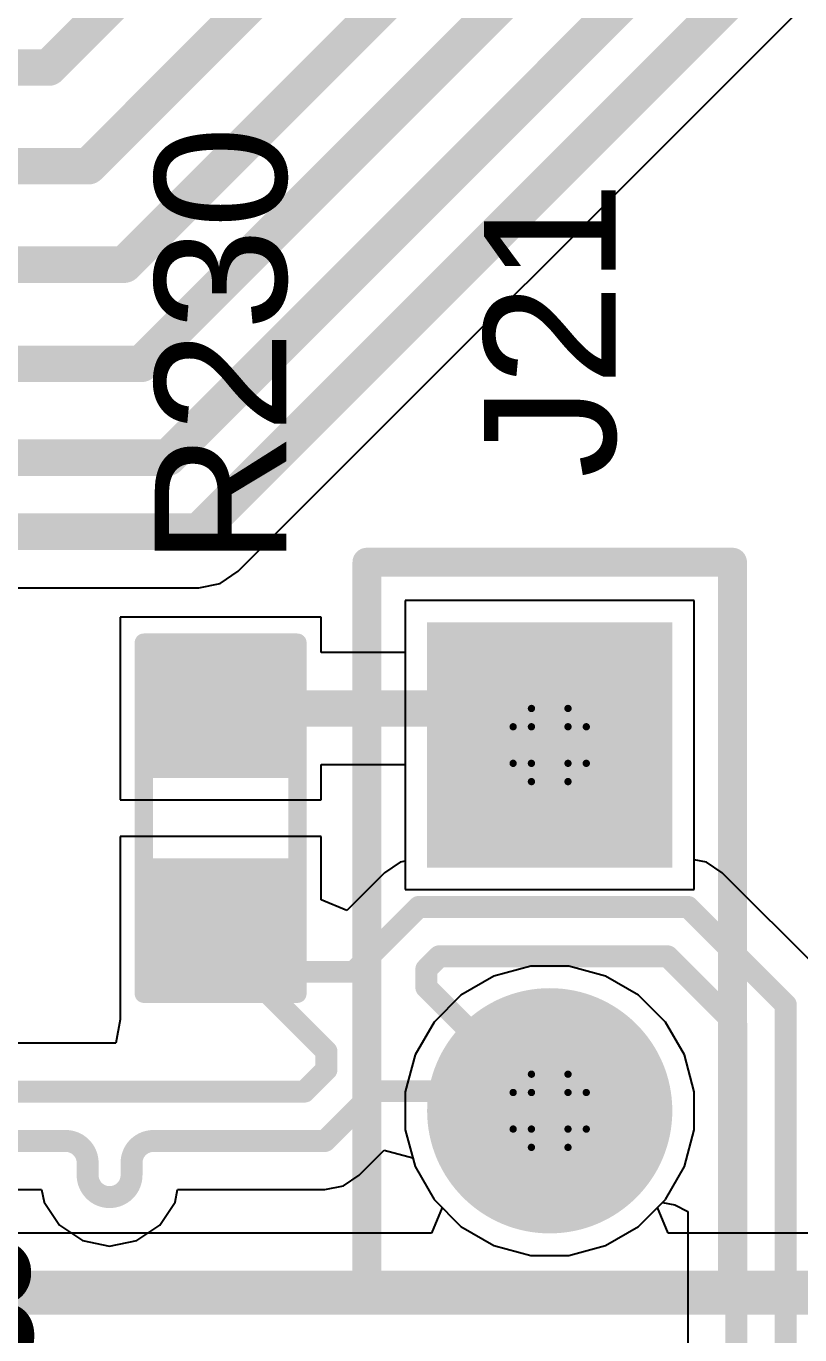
# Model space of a CAD drawing. Header units: inches. Extents: x -11 to 5379, y 0 to 5429.
# Drawn here: x 168.1 to 173.47, y 20.54 to 29.62 of the extents above; entities that cross this region are included whole.
import ezdxf

# ---------------------------------------------------------------- set-up
doc = ezdxf.new("R2010")
doc.units = ezdxf.units.IN
for name, color, linetype in [('Bottom Layer', 5, 'Continuous'), ('Bottom Solder', 6, 'Continuous'), ('Drill Drawing', 1, 'Continuous'), ('GND', 16, 'Continuous'), ('Multi-Layer', 9, 'Continuous'), ('Pad Holes', 156, 'Continuous'), ('PWR', 76, 'Continuous'), ('Top Layer', 1, 'Continuous'), ('Top Overlay', 2, 'Continuous'), ('Top Paste', 8, 'Continuous'), ('Top Solder', 216, 'Continuous')]:
    doc.layers.add(name, color=color, linetype=linetype)
doc.styles.add('Arial', font='', dxfattribs={"height": 0.2})
doc.styles.get('Arial').set_extended_font_data('Arial')

# ---------------------------------------------------------------- blocks, each defined once
blk = doc.blocks.new('HDR1X2__33')
at = {"layer": 'Bottom Layer'}
blk.add_hatch(color=5, dxfattribs=at).paths.add_polyline_path([(-0.75, 0.75), (0.75, 0.75), (0.75, -0.75), (-0.75, -0.75)])
h = blk.add_hatch(color=5, dxfattribs=at)
edge = h.paths.add_edge_path()
edge.add_arc((2.54, 0), 0.75, 0, 360)
at = {"layer": 'Bottom Solder'}
blk.add_hatch(color=6, dxfattribs=at).paths.add_polyline_path([(-0.8516, 0.8516), (0.8516, 0.8516), (0.8516, -0.8516), (-0.8516, -0.8516)])
h = blk.add_hatch(color=6, dxfattribs=at)
edge = h.paths.add_edge_path()
edge.add_arc((2.54, 0), 0.8516, 0, 360)
at = {"layer": 'GND'}
blk.add_hatch(color=16, dxfattribs=at).paths.add_polyline_path([(-0.75, 0.75), (0.75, 0.75), (0.75, -0.75), (-0.75, -0.75)])
h = blk.add_hatch(color=16, dxfattribs=at)
edge = h.paths.add_edge_path()
edge.add_arc((2.54, 0), 0.75, 0, 360)
at = {"layer": 'Multi-Layer'}
blk.add_hatch(color=9, dxfattribs=at).paths.add_polyline_path([(-0.75, 0.75), (0.75, 0.75), (0.75, -0.75), (-0.75, -0.75)])
h = blk.add_hatch(color=9, dxfattribs=at)
edge = h.paths.add_edge_path()
edge.add_arc((2.54, 0), 0.75, 0, 360)
at = {"layer": 'Pad Holes'}
h = blk.add_hatch(color=7, dxfattribs=at)
edge = h.paths.add_edge_path()
edge.add_arc((0, 0), 0.45, 0, 360)
h = blk.add_hatch(color=7, dxfattribs=at)
edge = h.paths.add_edge_path()
edge.add_arc((2.54, 0), 0.45, 0, 360)
at = {"layer": 'PWR'}
blk.add_hatch(color=76, dxfattribs=at).paths.add_polyline_path([(-0.75, 0.75), (0.75, 0.75), (0.75, -0.75), (-0.75, -0.75)])
h = blk.add_hatch(color=76, dxfattribs=at)
edge = h.paths.add_edge_path()
edge.add_arc((2.54, 0), 0.75, 0, 360)
at = {"layer": 'Top Layer'}
blk.add_hatch(color=1, dxfattribs=at).paths.add_polyline_path([(-0.75, 0.75), (0.75, 0.75), (0.75, -0.75), (-0.75, -0.75)])
h = blk.add_hatch(color=1, dxfattribs=at)
edge = h.paths.add_edge_path()
edge.add_arc((2.54, 0), 0.75, 0, 360)
at = {"layer": 'Top Solder'}
blk.add_hatch(color=216, dxfattribs=at).paths.add_polyline_path([(-0.8516, 0.8516), (0.8516, 0.8516), (0.8516, -0.8516), (-0.8516, -0.8516)])
h = blk.add_hatch(color=216, dxfattribs=at)
edge = h.paths.add_edge_path()
edge.add_arc((2.54, 0), 0.8516, 0, 360)
at = {"layer": 'Top Overlay'}
for points in [[(3.81, 1.27, 0.2, 0.2, 0), (-1.27, 1.27, 0.2, 0.2, 0)], [(-1.27, -1.27, 0.2, 0.2, 0), (-1.27, 1.27, 0.2, 0.2, 0)], [(3.81, -1.27, 0.2, 0.2, 0), (3.81, 1.27, 0.2, 0.2, 0)], [(3.81, -1.27, 0.2, 0.2, 0), (-1.27, -1.27, 0.2, 0.2, 0)]]:
    blk.add_lwpolyline(points, format="xyseb", dxfattribs=at)
for points in [[(-1.32, 1.27, 0.1, 0.1, 1), (-1.22, 1.27, 0.1, 0.1, 1)], [(-1.32, 1.27, 0.1, 0.1, 1), (-1.22, 1.27, 0.1, 0.1, 1)], [(3.76, 1.27, 0.1, 0.1, 1), (3.86, 1.27, 0.1, 0.1, 1)], [(3.76, 1.27, 0.1, 0.1, 1), (3.86, 1.27, 0.1, 0.1, 1)], [(-1.32, -1.27, 0.1, 0.1, 1), (-1.22, -1.27, 0.1, 0.1, 1)], [(-1.32, -1.27, 0.1, 0.1, 1), (-1.22, -1.27, 0.1, 0.1, 1)], [(3.76, -1.27, 0.1, 0.1, 1), (3.86, -1.27, 0.1, 0.1, 1)], [(3.76, -1.27, 0.1, 0.1, 1), (3.86, -1.27, 0.1, 0.1, 1)]]:
    blk.add_lwpolyline(points, format="xyseb", close=True, dxfattribs=at)
blk = doc.blocks.new('R___0603_38')
at = {"layer": 'Top Layer'}
for points in [[(-0.381, 0.4445), (-0.381, -0.4445), (-1.143, -0.4445), (-1.143, 0.4445)], [(1.143, 0.4445), (1.143, -0.4445), (0.381, -0.4445), (0.381, 0.4445)]]:
    blk.add_hatch(color=1, dxfattribs=at).paths.add_polyline_path(points)
at = {"layer": 'Top Paste'}
for points in [[(-0.381, 0.4445), (-0.381, -0.4445), (-1.143, -0.4445), (-1.143, 0.4445)], [(1.143, 0.4445), (1.143, -0.4445), (0.381, -0.4445), (0.381, 0.4445)]]:
    blk.add_hatch(color=8, dxfattribs=at).paths.add_polyline_path(points)
at = {"layer": 'Top Solder'}
for points in [[(-0.2794, 0.5461), (-0.2794, -0.5461), (-1.2446, -0.5461), (-1.2446, 0.5461)], [(1.2446, 0.5461), (1.2446, -0.5461), (0.2794, -0.5461), (0.2794, 0.5461)]]:
    blk.add_hatch(color=216, dxfattribs=at).paths.add_polyline_path(points)
at = {"layer": 'Top Overlay'}
for points in [[(1.2192, 0.5334, 0.127, 0.127, 0), (-1.2192, 0.5334, 0.127, 0.127, 0)], [(-1.2192, -0.5334, 0.127, 0.127, 0), (-1.2192, 0.5334, 0.127, 0.127, 0)], [(1.2192, -0.5334, 0.127, 0.127, 0), (1.2192, 0.5334, 0.127, 0.127, 0)], [(1.2192, -0.5334, 0.127, 0.127, 0), (-1.2192, -0.5334, 0.127, 0.127, 0)]]:
    blk.add_lwpolyline(points, format="xyseb", dxfattribs=at)
for points in [[(-1.25095, 0.5334, 0.0635, 0.0635, 1), (-1.18745, 0.5334, 0.0635, 0.0635, 1)], [(-1.25095, 0.5334, 0.0635, 0.0635, 1), (-1.18745, 0.5334, 0.0635, 0.0635, 1)], [(1.18745, 0.5334, 0.0635, 0.0635, 1), (1.25095, 0.5334, 0.0635, 0.0635, 1)], [(1.18745, 0.5334, 0.0635, 0.0635, 1), (1.25095, 0.5334, 0.0635, 0.0635, 1)], [(-1.25095, -0.5334, 0.0635, 0.0635, 1), (-1.18745, -0.5334, 0.0635, 0.0635, 1)], [(-1.25095, -0.5334, 0.0635, 0.0635, 1), (-1.18745, -0.5334, 0.0635, 0.0635, 1)], [(1.18745, -0.5334, 0.0635, 0.0635, 1), (1.25095, -0.5334, 0.0635, 0.0635, 1)], [(1.18745, -0.5334, 0.0635, 0.0635, 1), (1.25095, -0.5334, 0.0635, 0.0635, 1)]]:
    blk.add_lwpolyline(points, format="xyseb", close=True, dxfattribs=at)

msp = doc.modelspace()

# ---------------------------------------------------------------- linework, layer by layer
at = {"layer": 'Bottom Layer'}
for p, q in [((169.5701, 25.8384), (176.3817, 32.6499)), ((169.4441, 25.7541), (169.5701, 25.8384)), ((154.4792, 25.7246), (169.2954, 25.7246)), ((169.2954, 25.7246), (169.4441, 25.7541)), ((172.7377, 25.6358), (170.7297, 25.6358)), ((170.7297, 25.6358), (170.7297, 23.6278)), ((172.7377, 23.6278), (172.7377, 25.6358)), ((170.7297, 23.6278), (172.7377, 23.6278)), ((171.6015, 23.0958), (171.3462, 23.0274)), ((171.8659, 23.0958), (171.6015, 23.0958)), ((172.1212, 23.0274), (171.8659, 23.0958)), ((171.3462, 23.0274), (171.1172, 22.8952)), ((172.3502, 22.8952), (172.1212, 23.0274)), ((171.1172, 22.8952), (170.9303, 22.7083)), ((172.5371, 22.7083), (172.3502, 22.8952)), ((170.9303, 22.7083), (170.7981, 22.4794)), ((172.6693, 22.4794), (172.5371, 22.7083)), ((170.7981, 22.4794), (170.7297, 22.224)), ((172.7377, 22.224), (172.6693, 22.4794)), ((170.7297, 22.224), (170.7297, 21.9596)), ((172.7377, 21.9596), (172.7377, 22.224)), ((170.7297, 21.9596), (170.7981, 21.7043)), ((172.6693, 21.7043), (172.7377, 21.9596)), ((170.7981, 21.7043), (170.9303, 21.4754)), ((172.5371, 21.4754), (172.6693, 21.7043)), ((170.9303, 21.4754), (170.9855, 21.4202)), ((172.4819, 21.4202), (172.5371, 21.4754)), ((170.9855, 21.4202), (170.9119, 21.2424)), ((172.5556, 21.2424), (172.4819, 21.4202)), ((170.9119, 21.2424), (154.156, 21.2424)), ((174.4646, 21.2424), (172.5556, 21.2424))]:
    msp.add_line(p, q, dxfattribs=at)
for points in [[(168.2541, 29.337, 0.254, 0.254, 0), (175.5485, 36.6314, 0.254, 0.254, 0)], [(168.5289, 28.6519, 0.254, 0.254, 0), (176.1809, 36.3039, 0.254, 0.254, 0)], [(168.7786, 27.9683, 0.254, 0.254, 0), (176.8194, 36.0091, 0.254, 0.254, 0)], [(168.8979, 27.2796, 0.254, 0.254, 0), (177.4399, 35.8216, 0.254, 0.254, 0)], [(169.0821, 26.628, 0.254, 0.254, 0), (176.0075, 33.5534, 0.254, 0.254, 0)], [(169.2954, 26.113, 0.254, 0.254, 0), (176.2208, 33.0384, 0.254, 0.254, 0)], [(140.6008, 29.337, 0.254, 0.254, 0), (168.2541, 29.337, 0.254, 0.254, 0)], [(140.8559, 28.6519, 0.254, 0.254, 0), (168.5289, 28.6519, 0.254, 0.254, 0)], [(158.2387, 27.9683, 0.254, 0.254, 0), (168.7786, 27.9683, 0.254, 0.254, 0)], [(160.3756, 27.2796, 0.254, 0.254, 0), (168.8979, 27.2796, 0.254, 0.254, 0)], [(139.7169, 26.628, 0.254, 0.254, 0), (169.0821, 26.628, 0.254, 0.254, 0)], [(139.5035, 26.113, 0.254, 0.254, 0), (169.2954, 26.113, 0.254, 0.254, 0)], [(142.9704, 20.828, 0.3048, 0.3048, 0), (174.6362, 20.828, 0.3048, 0.3048, 0)]]:
    msp.add_lwpolyline(points, format="xyseb", dxfattribs=at)
for points in [[(168.1906, 29.337, 0.127, 0.127, 1), (168.3176, 29.337, 0.127, 0.127, 1)], [(168.1906, 29.337, 0.127, 0.127, 1), (168.3176, 29.337, 0.127, 0.127, 1)], [(168.4654, 28.6519, 0.127, 0.127, 1), (168.5924, 28.6519, 0.127, 0.127, 1)], [(168.4654, 28.6519, 0.127, 0.127, 1), (168.5924, 28.6519, 0.127, 0.127, 1)], [(168.7151, 27.9683, 0.127, 0.127, 1), (168.8421, 27.9683, 0.127, 0.127, 1)], [(168.7151, 27.9683, 0.127, 0.127, 1), (168.8421, 27.9683, 0.127, 0.127, 1)], [(168.8344, 27.2796, 0.127, 0.127, 1), (168.9614, 27.2796, 0.127, 0.127, 1)], [(168.8344, 27.2796, 0.127, 0.127, 1), (168.9614, 27.2796, 0.127, 0.127, 1)], [(169.0186, 26.628, 0.127, 0.127, 1), (169.1456, 26.628, 0.127, 0.127, 1)], [(169.0186, 26.628, 0.127, 0.127, 1), (169.1456, 26.628, 0.127, 0.127, 1)], [(169.2319, 26.113, 0.127, 0.127, 1), (169.3589, 26.113, 0.127, 0.127, 1)], [(169.2319, 26.113, 0.127, 0.127, 1), (169.3589, 26.113, 0.127, 0.127, 1)]]:
    msp.add_lwpolyline(points, format="xyseb", close=True, dxfattribs=at)
at = {"layer": 'Drill Drawing'}
for points in [[(171.6067, 24.7588, 0.0508, 0.0508, 0), (171.6067, 24.8858, 0.0508, 0.0508, 0)], [(171.6067, 24.8858, 0.0508, 0.0508, 0), (171.8607, 24.8858, 0.0508, 0.0508, 0)], [(171.8607, 24.7588, 0.0508, 0.0508, 0), (171.8607, 24.8858, 0.0508, 0.0508, 0)], [(171.4797, 24.5048, 0.0508, 0.0508, 0), (171.4797, 24.7588, 0.0508, 0.0508, 0)], [(171.4797, 24.7588, 0.0508, 0.0508, 0), (171.6067, 24.7588, 0.0508, 0.0508, 0)], [(171.8607, 24.7588, 0.0508, 0.0508, 0), (171.9877, 24.7588, 0.0508, 0.0508, 0)], [(171.9877, 24.5048, 0.0508, 0.0508, 0), (171.9877, 24.7588, 0.0508, 0.0508, 0)], [(171.4797, 24.5048, 0.0508, 0.0508, 0), (171.6067, 24.5048, 0.0508, 0.0508, 0)], [(171.6067, 24.3778, 0.0508, 0.0508, 0), (171.6067, 24.5048, 0.0508, 0.0508, 0)], [(171.8607, 24.5048, 0.0508, 0.0508, 0), (171.9877, 24.5048, 0.0508, 0.0508, 0)], [(171.8607, 24.3778, 0.0508, 0.0508, 0), (171.8607, 24.5048, 0.0508, 0.0508, 0)], [(171.6067, 24.3778, 0.0508, 0.0508, 0), (171.8607, 24.3778, 0.0508, 0.0508, 0)], [(171.6067, 22.2188, 0.0508, 0.0508, 0), (171.6067, 22.3458, 0.0508, 0.0508, 0)], [(171.6067, 22.3458, 0.0508, 0.0508, 0), (171.8607, 22.3458, 0.0508, 0.0508, 0)], [(171.8607, 22.2188, 0.0508, 0.0508, 0), (171.8607, 22.3458, 0.0508, 0.0508, 0)], [(171.4797, 21.9648, 0.0508, 0.0508, 0), (171.4797, 22.2188, 0.0508, 0.0508, 0)], [(171.4797, 22.2188, 0.0508, 0.0508, 0), (171.6067, 22.2188, 0.0508, 0.0508, 0)], [(171.8607, 22.2188, 0.0508, 0.0508, 0), (171.9877, 22.2188, 0.0508, 0.0508, 0)], [(171.9877, 21.9648, 0.0508, 0.0508, 0), (171.9877, 22.2188, 0.0508, 0.0508, 0)], [(171.4797, 21.9648, 0.0508, 0.0508, 0), (171.6067, 21.9648, 0.0508, 0.0508, 0)], [(171.6067, 21.8378, 0.0508, 0.0508, 0), (171.6067, 21.9648, 0.0508, 0.0508, 0)], [(171.8607, 21.9648, 0.0508, 0.0508, 0), (171.9877, 21.9648, 0.0508, 0.0508, 0)], [(171.8607, 21.8378, 0.0508, 0.0508, 0), (171.8607, 21.9648, 0.0508, 0.0508, 0)], [(171.6067, 21.8378, 0.0508, 0.0508, 0), (171.8607, 21.8378, 0.0508, 0.0508, 0)]]:
    msp.add_lwpolyline(points, format="xyseb", dxfattribs=at)
for points in [[(171.594, 24.8858, 0.0254, 0.0254, 1), (171.6194, 24.8858, 0.0254, 0.0254, 1)], [(171.594, 24.8858, 0.0254, 0.0254, 1), (171.6194, 24.8858, 0.0254, 0.0254, 1)], [(171.848, 24.8858, 0.0254, 0.0254, 1), (171.8734, 24.8858, 0.0254, 0.0254, 1)], [(171.848, 24.8858, 0.0254, 0.0254, 1), (171.8734, 24.8858, 0.0254, 0.0254, 1)], [(171.467, 24.7588, 0.0254, 0.0254, 1), (171.4924, 24.7588, 0.0254, 0.0254, 1)], [(171.467, 24.7588, 0.0254, 0.0254, 1), (171.4924, 24.7588, 0.0254, 0.0254, 1)], [(171.594, 24.7588, 0.0254, 0.0254, 1), (171.6194, 24.7588, 0.0254, 0.0254, 1)], [(171.594, 24.7588, 0.0254, 0.0254, 1), (171.6194, 24.7588, 0.0254, 0.0254, 1)], [(171.848, 24.7588, 0.0254, 0.0254, 1), (171.8734, 24.7588, 0.0254, 0.0254, 1)], [(171.848, 24.7588, 0.0254, 0.0254, 1), (171.8734, 24.7588, 0.0254, 0.0254, 1)], [(171.975, 24.7588, 0.0254, 0.0254, 1), (172.0004, 24.7588, 0.0254, 0.0254, 1)], [(171.975, 24.7588, 0.0254, 0.0254, 1), (172.0004, 24.7588, 0.0254, 0.0254, 1)], [(171.467, 24.5048, 0.0254, 0.0254, 1), (171.4924, 24.5048, 0.0254, 0.0254, 1)], [(171.467, 24.5048, 0.0254, 0.0254, 1), (171.4924, 24.5048, 0.0254, 0.0254, 1)], [(171.594, 24.5048, 0.0254, 0.0254, 1), (171.6194, 24.5048, 0.0254, 0.0254, 1)], [(171.594, 24.5048, 0.0254, 0.0254, 1), (171.6194, 24.5048, 0.0254, 0.0254, 1)], [(171.848, 24.5048, 0.0254, 0.0254, 1), (171.8734, 24.5048, 0.0254, 0.0254, 1)], [(171.848, 24.5048, 0.0254, 0.0254, 1), (171.8734, 24.5048, 0.0254, 0.0254, 1)], [(171.975, 24.5048, 0.0254, 0.0254, 1), (172.0004, 24.5048, 0.0254, 0.0254, 1)], [(171.975, 24.5048, 0.0254, 0.0254, 1), (172.0004, 24.5048, 0.0254, 0.0254, 1)], [(171.594, 24.3778, 0.0254, 0.0254, 1), (171.6194, 24.3778, 0.0254, 0.0254, 1)], [(171.594, 24.3778, 0.0254, 0.0254, 1), (171.6194, 24.3778, 0.0254, 0.0254, 1)], [(171.848, 24.3778, 0.0254, 0.0254, 1), (171.8734, 24.3778, 0.0254, 0.0254, 1)], [(171.848, 24.3778, 0.0254, 0.0254, 1), (171.8734, 24.3778, 0.0254, 0.0254, 1)], [(171.594, 22.3458, 0.0254, 0.0254, 1), (171.6194, 22.3458, 0.0254, 0.0254, 1)], [(171.594, 22.3458, 0.0254, 0.0254, 1), (171.6194, 22.3458, 0.0254, 0.0254, 1)], [(171.848, 22.3458, 0.0254, 0.0254, 1), (171.8734, 22.3458, 0.0254, 0.0254, 1)], [(171.848, 22.3458, 0.0254, 0.0254, 1), (171.8734, 22.3458, 0.0254, 0.0254, 1)], [(171.467, 22.2188, 0.0254, 0.0254, 1), (171.4924, 22.2188, 0.0254, 0.0254, 1)], [(171.467, 22.2188, 0.0254, 0.0254, 1), (171.4924, 22.2188, 0.0254, 0.0254, 1)], [(171.594, 22.2188, 0.0254, 0.0254, 1), (171.6194, 22.2188, 0.0254, 0.0254, 1)], [(171.594, 22.2188, 0.0254, 0.0254, 1), (171.6194, 22.2188, 0.0254, 0.0254, 1)], [(171.848, 22.2188, 0.0254, 0.0254, 1), (171.8734, 22.2188, 0.0254, 0.0254, 1)], [(171.848, 22.2188, 0.0254, 0.0254, 1), (171.8734, 22.2188, 0.0254, 0.0254, 1)], [(171.975, 22.2188, 0.0254, 0.0254, 1), (172.0004, 22.2188, 0.0254, 0.0254, 1)], [(171.975, 22.2188, 0.0254, 0.0254, 1), (172.0004, 22.2188, 0.0254, 0.0254, 1)], [(171.467, 21.9648, 0.0254, 0.0254, 1), (171.4924, 21.9648, 0.0254, 0.0254, 1)], [(171.467, 21.9648, 0.0254, 0.0254, 1), (171.4924, 21.9648, 0.0254, 0.0254, 1)], [(171.594, 21.9648, 0.0254, 0.0254, 1), (171.6194, 21.9648, 0.0254, 0.0254, 1)], [(171.594, 21.9648, 0.0254, 0.0254, 1), (171.6194, 21.9648, 0.0254, 0.0254, 1)], [(171.848, 21.9648, 0.0254, 0.0254, 1), (171.8734, 21.9648, 0.0254, 0.0254, 1)], [(171.848, 21.9648, 0.0254, 0.0254, 1), (171.8734, 21.9648, 0.0254, 0.0254, 1)], [(171.975, 21.9648, 0.0254, 0.0254, 1), (172.0004, 21.9648, 0.0254, 0.0254, 1)], [(171.975, 21.9648, 0.0254, 0.0254, 1), (172.0004, 21.9648, 0.0254, 0.0254, 1)], [(171.594, 21.8378, 0.0254, 0.0254, 1), (171.6194, 21.8378, 0.0254, 0.0254, 1)], [(171.594, 21.8378, 0.0254, 0.0254, 1), (171.6194, 21.8378, 0.0254, 0.0254, 1)], [(171.848, 21.8378, 0.0254, 0.0254, 1), (171.8734, 21.8378, 0.0254, 0.0254, 1)], [(171.848, 21.8378, 0.0254, 0.0254, 1), (171.8734, 21.8378, 0.0254, 0.0254, 1)]]:
    msp.add_lwpolyline(points, format="xyseb", close=True, dxfattribs=at)
at = {"layer": 'GND'}
for p, q in [((172.7377, 25.6358), (170.7297, 25.6358)), ((170.7297, 25.6358), (170.7297, 23.6278)), ((172.7377, 23.6278), (172.7377, 25.6358)), ((170.7297, 23.6278), (172.7377, 23.6278)), ((171.6015, 23.0958), (171.3462, 23.0274)), ((171.8659, 23.0958), (171.6015, 23.0958)), ((172.1212, 23.0274), (171.8659, 23.0958)), ((171.3462, 23.0274), (171.1172, 22.8952)), ((172.3502, 22.8952), (172.1212, 23.0274)), ((171.1172, 22.8952), (170.9303, 22.7083)), ((172.5371, 22.7083), (172.3502, 22.8952)), ((170.9303, 22.7083), (170.7981, 22.4794)), ((172.6693, 22.4794), (172.5371, 22.7083)), ((170.7981, 22.4794), (170.7297, 22.224)), ((172.7377, 22.224), (172.6693, 22.4794)), ((170.7297, 22.224), (170.7297, 21.9596)), ((172.7377, 21.9596), (172.7377, 22.224)), ((170.7297, 21.9596), (170.7981, 21.7043)), ((172.6693, 21.7043), (172.7377, 21.9596)), ((170.7981, 21.7043), (170.9303, 21.4754)), ((172.5371, 21.4754), (172.6693, 21.7043)), ((170.9303, 21.4754), (171.1172, 21.2884)), ((172.3502, 21.2884), (172.5371, 21.4754)), ((171.1172, 21.2884), (171.3462, 21.1562)), ((172.1212, 21.1562), (172.3502, 21.2884)), ((171.3462, 21.1562), (171.6015, 21.0878)), ((171.6015, 21.0878), (171.8659, 21.0878)), ((171.8659, 21.0878), (172.1212, 21.1562))]:
    msp.add_line(p, q, dxfattribs=at)
at = {"layer": 'PWR'}
for p, q in [((172.7377, 25.6358), (170.7297, 25.6358)), ((170.7297, 25.6358), (170.7297, 23.6278)), ((172.7377, 23.6278), (172.7377, 25.6358)), ((170.7297, 23.6278), (172.7377, 23.6278)), ((171.6015, 23.0958), (171.3462, 23.0274)), ((171.8659, 23.0958), (171.6015, 23.0958)), ((172.1212, 23.0274), (171.8659, 23.0958)), ((171.3462, 23.0274), (171.1172, 22.8952)), ((172.3502, 22.8952), (172.1212, 23.0274)), ((171.1172, 22.8952), (170.9303, 22.7083)), ((172.5371, 22.7083), (172.3502, 22.8952)), ((170.9303, 22.7083), (170.7981, 22.4794)), ((172.6693, 22.4794), (172.5371, 22.7083)), ((170.7981, 22.4794), (170.7297, 22.224)), ((172.7377, 22.224), (172.6693, 22.4794)), ((170.7297, 22.224), (170.7297, 21.9596)), ((172.7377, 21.9596), (172.7377, 22.224)), ((170.7297, 21.9596), (170.7981, 21.7043)), ((172.6693, 21.7043), (172.7377, 21.9596)), ((170.7981, 21.7043), (170.9303, 21.4754)), ((172.5371, 21.4754), (172.6693, 21.7043)), ((170.9303, 21.4754), (171.1172, 21.2884)), ((172.3502, 21.2884), (172.5371, 21.4754)), ((171.1172, 21.2884), (171.3462, 21.1562)), ((172.1212, 21.1562), (172.3502, 21.2884)), ((171.3462, 21.1562), (171.6015, 21.0878)), ((171.6015, 21.0878), (171.8659, 21.0878)), ((171.8659, 21.0878), (172.1212, 21.1562))]:
    msp.add_line(p, q, dxfattribs=at)
at = {"layer": 'Top Layer'}
for p, q in [((172.7377, 25.6358), (170.7297, 25.6358)), ((170.7297, 25.6358), (170.7297, 25.2743)), ((172.7377, 23.8355), (172.7377, 25.6358)), ((170.1462, 25.5208), (168.7492, 25.5208)), ((168.7492, 25.5208), (168.7492, 24.2508)), ((170.1462, 25.2743), (170.1462, 25.5208)), ((170.7297, 25.2743), (170.1462, 25.2743)), ((170.1462, 24.2508), (170.1462, 24.4974)), ((170.1462, 24.4974), (170.7297, 24.4974)), ((170.7297, 24.4974), (170.7297, 23.8254)), ((168.7492, 24.2508), (170.1462, 24.2508)), ((170.1462, 23.9968), (168.7492, 23.9968)), ((168.7492, 23.9968), (168.7492, 22.7268)), ((170.1462, 23.5574), (170.1462, 23.9968)), ((170.695, 23.8184), (170.5857, 23.7455)), ((170.7297, 23.8254), (170.695, 23.8184)), ((172.8233, 23.8184), (172.7377, 23.8355)), ((172.9326, 23.7455), (172.8233, 23.8184)), ((170.5857, 23.7455), (170.324, 23.4837)), ((173.6116, 23.0665), (172.9326, 23.7455)), ((170.324, 23.4837), (170.1462, 23.5574)), ((168.7492, 22.7268), (168.7187, 22.5617)), ((168.7492, 22.7268), (168.7492, 22.7268)), ((168.7187, 22.5617), (167.9907, 22.5617)), ((170.4106, 21.644), (170.5838, 21.8172)), ((170.5838, 21.8172), (170.7821, 21.7641)), ((170.7821, 21.7641), (170.7981, 21.7043)), ((170.3014, 21.5711), (170.4106, 21.644)), ((170.7981, 21.7043), (170.9303, 21.4754)), ((167.7092, 21.5454), (168.2042, 21.5454)), ((168.2042, 21.5454), (168.2219, 21.4564)), ((169.1311, 21.4564), (169.1488, 21.5454)), ((169.1488, 21.5454), (170.1726, 21.5454)), ((170.1726, 21.5454), (170.3014, 21.5711)), ((168.2219, 21.4564), (168.3286, 21.2968)), ((169.0245, 21.2968), (169.1311, 21.4564)), ((170.9303, 21.4754), (171.1172, 21.2884)), ((172.3502, 21.2884), (172.5161, 21.4544)), ((172.5161, 21.4544), (172.6035, 21.4398)), ((172.6035, 21.4398), (172.6939, 21.3914)), ((172.6939, 21.3914), (172.6939, 19.8756)), ((168.3286, 21.2968), (168.4882, 21.1901)), ((168.8648, 21.1901), (169.0245, 21.2968)), ((171.1172, 21.2884), (171.3462, 21.1562)), ((172.1212, 21.1562), (172.3502, 21.2884)), ((168.4882, 21.1901), (168.6765, 21.1527)), ((168.6765, 21.1527), (168.8648, 21.1901)), ((171.3462, 21.1562), (171.6015, 21.0878)), ((171.6015, 21.0878), (171.8659, 21.0878)), ((171.8659, 21.0878), (172.1212, 21.1562))]:
    msp.add_line(p, q, dxfattribs=at)
for points in [[(169.4477, 24.8858, 0.254, 0.254, 0), (171.4797, 24.8858, 0.254, 0.254, 0)], [(171.4797, 24.8858, 0.254, 0.254, 0), (171.7337, 24.6318, 0.254, 0.254, 0)], [(170.3734, 23.057, 0.1524, 0.1524, 0), (170.8238, 23.5074, 0.1524, 0.1524, 0)], [(170.8238, 23.5074, 0.1524, 0.1524, 0), (172.6945, 23.5074, 0.1524, 0.1524, 0)], [(172.6945, 23.5074, 0.1524, 0.1524, 0), (173.3735, 22.8284, 0.1524, 0.1524, 0)], [(169.4477, 23.3618, 0.1524, 0.1524, 0), (169.4771, 23.3618, 0.1524, 0.1524, 0)], [(169.4771, 23.3618, 0.1524, 0.1524, 0), (169.5112, 23.3618, 0.1524, 0.1524, 0)], [(169.4771, 23.3618, 0.1524, 0.1524, 0), (169.7819, 23.057, 0.1524, 0.1524, 0)], [(169.5112, 23.3618, 0.1524, 0.1524, 0), (169.816, 23.057, 0.1524, 0.1524, 0)], [(170.8766, 23.0752, 0.1524, 0.1524, 0), (170.9658, 23.1645, 0.1524, 0.1524, 0)], [(170.9658, 23.1645, 0.1524, 0.1524, 0), (172.5525, 23.1645, 0.1524, 0.1524, 0)], [(172.5525, 23.1645, 0.1524, 0.1524, 0), (173.0306, 22.6864, 0.1524, 0.1524, 0)], [(169.7819, 22.9046, 0.1524, 0.1524, 0), (169.7819, 23.057, 0.1524, 0.1524, 0)], [(169.816, 23.057, 0.1524, 0.1524, 0), (170.3734, 23.057, 0.1524, 0.1524, 0)], [(170.8766, 22.949, 0.1524, 0.1524, 0), (170.8766, 23.0752, 0.1524, 0.1524, 0)], [(170.8766, 22.949, 0.1524, 0.1524, 0), (171.5974, 22.2282, 0.1524, 0.1524, 0)], [(169.7819, 22.9046, 0.1524, 0.1524, 0), (170.1829, 22.5036, 0.1524, 0.1524, 0)], [(173.3735, 21.0823, 0.1524, 0.1524, 0), (173.3735, 22.8284, 0.1524, 0.1524, 0)], [(173.0306, 19.7361, 0.1524, 0.1524, 0), (173.0306, 22.6864, 0.1524, 0.1524, 0)], [(170.1829, 22.3774, 0.1524, 0.1524, 0), (170.1829, 22.5036, 0.1524, 0.1524, 0)], [(170.0305, 22.225, 0.1524, 0.1524, 0), (170.1829, 22.3774, 0.1524, 0.1524, 0)], [(167.8513, 22.225, 0.1524, 0.1524, 0), (170.0305, 22.225, 0.1524, 0.1524, 0)], [(170.1726, 21.8821, 0.1524, 0.1524, 0), (170.5186, 22.2282, 0.1524, 0.1524, 0)], [(170.5186, 22.2282, 0.1524, 0.1524, 0), (171.5974, 22.2282, 0.1524, 0.1524, 0)], [(171.5974, 22.2282, 0.1524, 0.1524, 0), (171.7337, 22.0918, 0.1524, 0.1524, 0)], [(167.9907, 21.8821, 0.1524, 0.1524, 0), (168.3717, 21.8821, 0.1524, 0.1524, 0)], [(168.3717, 21.8821, 0.1524, 0.1524, -0.414214), (168.5241, 21.7297, 0.1524, 0.1524, 0)], [(168.8289, 21.7297, 0.1524, 0.1524, -0.414214), (168.9813, 21.8821, 0.1524, 0.1524, 0)], [(168.9813, 21.8821, 0.1524, 0.1524, 0), (169.3552, 21.8821, 0.1524, 0.1524, 0)], [(169.3552, 21.8821, 0.1524, 0.1524, 0), (170.1726, 21.8821, 0.1524, 0.1524, 0)], [(168.5241, 21.6447, 0.1524, 0.1524, 0), (168.5241, 21.7297, 0.1524, 0.1524, 0)], [(168.8289, 21.6447, 0.1524, 0.1524, 0), (168.8289, 21.7297, 0.1524, 0.1524, 0)], [(168.8289, 21.6447, 0.1524, 0.1524, -1), (168.5241, 21.6447, 0.1524, 0.1524, 0)], [(173.3735, 19.5941, 0.1524, 0.1524, 0), (173.3735, 21.0823, 0.1524, 0.1524, 0)]]:
    msp.add_lwpolyline(points, format="xyseb", dxfattribs=at)
for points in [[(169.3842, 24.8858, 0.127, 0.127, 1), (169.5112, 24.8858, 0.127, 0.127, 1)], [(171.4162, 24.8858, 0.127, 0.127, 1), (171.5432, 24.8858, 0.127, 0.127, 1)], [(171.4162, 24.8858, 0.127, 0.127, 1), (171.5432, 24.8858, 0.127, 0.127, 1)], [(171.6702, 24.6318, 0.127, 0.127, 1), (171.7972, 24.6318, 0.127, 0.127, 1)], [(170.7857, 23.5074, 0.0762, 0.0762, 1), (170.8619, 23.5074, 0.0762, 0.0762, 1)], [(170.7857, 23.5074, 0.0762, 0.0762, 1), (170.8619, 23.5074, 0.0762, 0.0762, 1)], [(172.6564, 23.5074, 0.0762, 0.0762, 1), (172.7326, 23.5074, 0.0762, 0.0762, 1)], [(172.6564, 23.5074, 0.0762, 0.0762, 1), (172.7326, 23.5074, 0.0762, 0.0762, 1)], [(169.4096, 23.3618, 0.0762, 0.0762, 1), (169.4858, 23.3618, 0.0762, 0.0762, 1)], [(169.439, 23.3618, 0.0762, 0.0762, 1), (169.5152, 23.3618, 0.0762, 0.0762, 1)], [(169.439, 23.3618, 0.0762, 0.0762, 1), (169.5152, 23.3618, 0.0762, 0.0762, 1)], [(169.439, 23.3618, 0.0762, 0.0762, 1), (169.5152, 23.3618, 0.0762, 0.0762, 1)], [(169.4731, 23.3618, 0.0762, 0.0762, 1), (169.5493, 23.3618, 0.0762, 0.0762, 1)], [(169.4731, 23.3618, 0.0762, 0.0762, 1), (169.5493, 23.3618, 0.0762, 0.0762, 1)], [(170.9277, 23.1645, 0.0762, 0.0762, 1), (171.0039, 23.1645, 0.0762, 0.0762, 1)], [(170.9277, 23.1645, 0.0762, 0.0762, 1), (171.0039, 23.1645, 0.0762, 0.0762, 1)], [(172.5144, 23.1645, 0.0762, 0.0762, 1), (172.5906, 23.1645, 0.0762, 0.0762, 1)], [(172.5144, 23.1645, 0.0762, 0.0762, 1), (172.5906, 23.1645, 0.0762, 0.0762, 1)], [(169.7438, 23.057, 0.0762, 0.0762, 1), (169.82, 23.057, 0.0762, 0.0762, 1)], [(169.7438, 23.057, 0.0762, 0.0762, 1), (169.82, 23.057, 0.0762, 0.0762, 1)], [(169.7779, 23.057, 0.0762, 0.0762, 1), (169.8541, 23.057, 0.0762, 0.0762, 1)], [(169.7779, 23.057, 0.0762, 0.0762, 1), (169.8541, 23.057, 0.0762, 0.0762, 1)], [(170.3353, 23.057, 0.0762, 0.0762, 1), (170.4115, 23.057, 0.0762, 0.0762, 1)], [(170.3353, 23.057, 0.0762, 0.0762, 1), (170.4115, 23.057, 0.0762, 0.0762, 1)], [(170.8385, 23.0752, 0.0762, 0.0762, 1), (170.9147, 23.0752, 0.0762, 0.0762, 1)], [(170.8385, 23.0752, 0.0762, 0.0762, 1), (170.9147, 23.0752, 0.0762, 0.0762, 1)], [(170.8385, 22.949, 0.0762, 0.0762, 1), (170.9147, 22.949, 0.0762, 0.0762, 1)], [(170.8385, 22.949, 0.0762, 0.0762, 1), (170.9147, 22.949, 0.0762, 0.0762, 1)], [(169.7438, 22.9046, 0.0762, 0.0762, 1), (169.82, 22.9046, 0.0762, 0.0762, 1)], [(169.7438, 22.9046, 0.0762, 0.0762, 1), (169.82, 22.9046, 0.0762, 0.0762, 1)], [(173.3354, 22.8284, 0.0762, 0.0762, 1), (173.4116, 22.8284, 0.0762, 0.0762, 1)], [(173.3354, 22.8284, 0.0762, 0.0762, 1), (173.4116, 22.8284, 0.0762, 0.0762, 1)], [(172.9925, 22.6864, 0.0762, 0.0762, 1), (173.0687, 22.6864, 0.0762, 0.0762, 1)], [(172.9925, 22.6864, 0.0762, 0.0762, 1), (173.0687, 22.6864, 0.0762, 0.0762, 1)], [(170.1448, 22.5036, 0.0762, 0.0762, 1), (170.221, 22.5036, 0.0762, 0.0762, 1)], [(170.1448, 22.5036, 0.0762, 0.0762, 1), (170.221, 22.5036, 0.0762, 0.0762, 1)], [(170.1448, 22.3774, 0.0762, 0.0762, 1), (170.221, 22.3774, 0.0762, 0.0762, 1)], [(170.1448, 22.3774, 0.0762, 0.0762, 1), (170.221, 22.3774, 0.0762, 0.0762, 1)], [(169.9924, 22.225, 0.0762, 0.0762, 1), (170.0686, 22.225, 0.0762, 0.0762, 1)], [(169.9924, 22.225, 0.0762, 0.0762, 1), (170.0686, 22.225, 0.0762, 0.0762, 1)], [(170.4805, 22.2282, 0.0762, 0.0762, 1), (170.5567, 22.2282, 0.0762, 0.0762, 1)], [(170.4805, 22.2282, 0.0762, 0.0762, 1), (170.5567, 22.2282, 0.0762, 0.0762, 1)], [(171.5593, 22.2282, 0.0762, 0.0762, 1), (171.6355, 22.2282, 0.0762, 0.0762, 1)], [(171.5593, 22.2282, 0.0762, 0.0762, 1), (171.6355, 22.2282, 0.0762, 0.0762, 1)], [(171.5593, 22.2282, 0.0762, 0.0762, 1), (171.6355, 22.2282, 0.0762, 0.0762, 1)], [(171.6956, 22.0918, 0.0762, 0.0762, 1), (171.7718, 22.0918, 0.0762, 0.0762, 1)], [(168.3336, 21.8821, 0.0762, 0.0762, 1), (168.4098, 21.8821, 0.0762, 0.0762, 1)], [(168.3336, 21.8821, 0.0762, 0.0762, 1), (168.4098, 21.8821, 0.0762, 0.0762, 1)], [(168.9432, 21.8821, 0.0762, 0.0762, 1), (169.0194, 21.8821, 0.0762, 0.0762, 1)], [(168.9432, 21.8821, 0.0762, 0.0762, 1), (169.0194, 21.8821, 0.0762, 0.0762, 1)], [(169.3171, 21.8821, 0.0762, 0.0762, 1), (169.3933, 21.8821, 0.0762, 0.0762, 1)], [(169.3171, 21.8821, 0.0762, 0.0762, 1), (169.3933, 21.8821, 0.0762, 0.0762, 1)], [(170.1345, 21.8821, 0.0762, 0.0762, 1), (170.2107, 21.8821, 0.0762, 0.0762, 1)], [(170.1345, 21.8821, 0.0762, 0.0762, 1), (170.2107, 21.8821, 0.0762, 0.0762, 1)], [(168.486, 21.7297, 0.0762, 0.0762, 1), (168.5622, 21.7297, 0.0762, 0.0762, 1)], [(168.486, 21.7297, 0.0762, 0.0762, 1), (168.5622, 21.7297, 0.0762, 0.0762, 1)], [(168.7908, 21.7297, 0.0762, 0.0762, 1), (168.867, 21.7297, 0.0762, 0.0762, 1)], [(168.7908, 21.7297, 0.0762, 0.0762, 1), (168.867, 21.7297, 0.0762, 0.0762, 1)], [(168.486, 21.6447, 0.0762, 0.0762, 1), (168.5622, 21.6447, 0.0762, 0.0762, 1)], [(168.486, 21.6447, 0.0762, 0.0762, 1), (168.5622, 21.6447, 0.0762, 0.0762, 1)], [(168.7908, 21.6447, 0.0762, 0.0762, 1), (168.867, 21.6447, 0.0762, 0.0762, 1)], [(168.7908, 21.6447, 0.0762, 0.0762, 1), (168.867, 21.6447, 0.0762, 0.0762, 1)], [(173.3354, 21.0823, 0.0762, 0.0762, 1), (173.4116, 21.0823, 0.0762, 0.0762, 1)], [(173.3354, 21.0823, 0.0762, 0.0762, 1), (173.4116, 21.0823, 0.0762, 0.0762, 1)]]:
    msp.add_lwpolyline(points, format="xyseb", close=True, dxfattribs=at)

# ---------------------------------------------------------------- block references
at = {"rotation": 270}
for name, p in [('HDR1X2__33', (171.7337, 24.6318)), ('R___0603_38', (169.4477, 24.1238))]:
    msp.add_blockref(name, p, dxfattribs=at)

# ---------------------------------------------------------------- texts
at = {"layer": 'Top Overlay', "style": 'Arial'}
for s, p in [('R230', (169.9048, 25.877)), ('J21', (172.1908, 26.4864))]:
    msp.add_text(s, height=0.9144, rotation=90, dxfattribs=at).set_placement(p)
msp.add_text('R228', height=0.9144, dxfattribs=at).set_placement((165.1555, 20.275))

doc.saveas('drawing.dxf')
